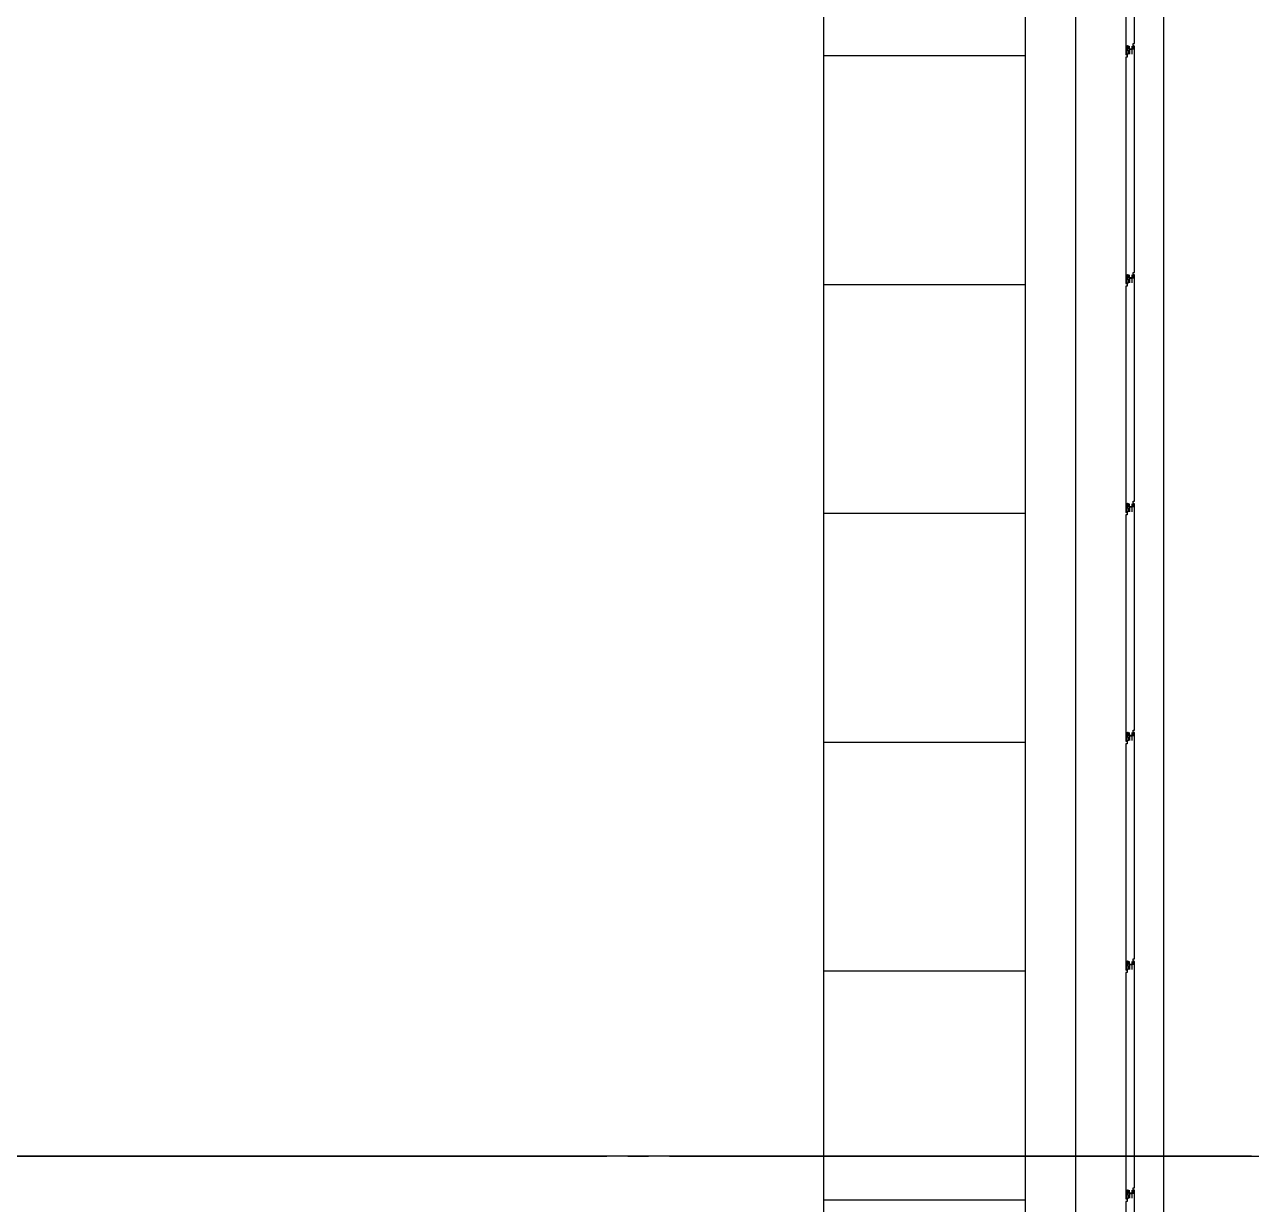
# Model space of a CAD drawing. Header units: millimetres. Extents: x -192235 to 515711, y 45168 to 947868.
# Drawn here: x 95123 to 100000, y 466508 to 471200 of the extents above; entities that cross this region are included whole.
import ezdxf

# ---------------------------------------------------------------- set-up
doc = ezdxf.new("R2010")
doc.units = ezdxf.units.MM
doc.header["$LTSCALE"] = 1000
doc.header["$PDMODE"] = 1
doc.linetypes.add('TPH12-SEC-@20-1$0$CENTERK5', pattern=[6.916, 6.667, -0.083, 0.083, -0.083])
for name, color, linetype in [('TPH12-SEC-@20-1$0$A-DIM', 7, 'Continuous'), ('TPH12-SEC-@20-1$0$H-SIN', 252, 'TPH12-SEC-@20-1$0$CENTERK5'), ('TPH12-SEC-@20-1$0$MEJI', 252, 'Continuous'), ('TPH12-SEC-@20-1$0$SIAGE1', 252, 'Continuous'), ('TPH12-SEC-@20-1$0$SIAGE2', 252, 'Continuous'), ('TPH12-SEC-@20-1$0$STEEL3', 252, 'Continuous'), ('TPH12-SEC-@20-1$0$SUGATA3', 252, 'Continuous')]:
    doc.layers.add(name, color=color, linetype=linetype)
doc.styles.add('TPH12-SEC-@20-1$0$STANDARD', font='txt')
doc.dimstyles.new('TPH12-SEC-@20-1$0$生成的_樣式__6', dxfattribs={"dimtxt": 60, "dimasz": 30.4, "dimexe": 0.18, "dimexo": 0.0625, "dimgap": 0, "dimtad": 1, "dimdec": 1, "dimzin": 0, "dimdsep": 46, "dimtxsty": 'TPH12-SEC-@20-1$0$STANDARD', "dimblk": 'TPH12-SEC-@20-1$0$ARROWHEAD_6', "dimblk1": 'TPH12-SEC-@20-1$0$ARROWHEAD_6', "dimblk2": 'TPH12-SEC-@20-1$0$ARROWHEAD_6', "dimcen": 0.09, "dimclrd": 12, "dimclre": 12, "dimclrt": 3, "dimazin": 0, "dimtfac": 1, "dimtdec": 4, "dimtmove": 0, "dimatfit": 3, "dimfxl": 1, "dimtolj": 1, "dimtzin": 0, "dimarcsym": 0})

# ---------------------------------------------------------------- blocks, each defined once
blk = doc.blocks.new('TPH12-SEC-@20-1$0$$ISO-BL35900')
at = {"layer": 'TPH12-SEC-@20-1$0$SIAGE1'}
blk.add_lwpolyline([(-17, 917.4), (-17, 936.5, -0.414214), (-16.5, 937), (-11, 937), (-10.1, 948.2, -0.376614), (-8, 950, -0.414214), (-6, 948), (-6, 933.5, -0.414214), (-6.5, 933), (-10, 933), (-10, 917), (-6.5, 917, -0.414214), (-6, 916.5), (-6, 905), (-0.5, 905, -0.414214), (0, 904.5), (0, 7.5, -1), (-5, 7.5), (-5, 40), (-11, 40), (-11.7, 30.8, -0.391902), (-13.7, 29), (-13.8, 29, -0.414214), (-15.8, 31), (-15.8, 39.1)], format="xyb", dxfattribs=at)
at = {"layer": 'TPH12-SEC-@20-1$0$SIAGE2'}
for p, q in [((-16.5, 937), (-25.5, 937)), ((-13.8, 29), (-27, 29))]:
    blk.add_line(p, q, dxfattribs=at)
at = {"layer": 'TPH12-SEC-@20-1$0$SIAGE2', "color": 7}
blk.add_lwpolyline([(-25, 39.1), (-25, 31, -0.414214), (-27, 29), (-27.2, 29, -0.383541), (-29.2, 30.8), (-30, 38.7), (-30, 49), (-34.5, 49, -0.414214), (-35, 49.5), (-35, 948, -1), (-31, 948), (-31, 937), (-25.5, 937, -0.414214), (-25, 936.5), (-25, 917.4)], format="xyb", dxfattribs=at)
blk = doc.blocks.new('TPH12-SEC-@20-1$0$ARROWHEAD_6')
at = {"color": 0, "linetype": 'Continuous', "lineweight": 0}
for p, q in [((0, 0), (-1, 0)), ((-0.5, -0.5), (0.5, 0.5))]:
    blk.add_line(p, q, dxfattribs=at)
blk = doc.blocks.new('*D975')
at = {"layer": 'DEFPOINTS', "color": 0, "linetype": 'Continuous', "transparency": 16777216}
for p in [(-14703.1, 13500), (-980.9, 13500), (1136, 10750)]:
    blk.add_point(p, dxfattribs=at)
at = {"layer": 'TPH12-SEC-@20-1$0$A-DIM', "color": 12, "linetype": 'Continuous', "lineweight": -2, "transparency": 16777216}
for p, q in [((-980.9, 13500), (-14703.2, 13500)), ((-14703.1, 13469.6), (-14703.1, 13000)), ((-14703.1, 10780.4), (-14703.1, 11250)), ((1136, 10750), (-14703.2, 10750))]:
    blk.add_line(p, q, dxfattribs=at)
at = {"layer": 'TPH12-SEC-@20-1$0$A-DIM', "color": 12, "linetype": 'Continuous', "lineweight": -2, "transparency": 16777216, "xscale": 30.40000000000001, "yscale": 30.40000000000001, "zscale": 30.40000000000001}
for p, rotation in [((-14703.1, 13500), 90), ((-14703.1, 10750), 270)]:
    blk.add_blockref('TPH12-SEC-@20-1$0$ARROWHEAD_6', p, dxfattribs=dict(at, rotation=rotation))
at = {"layer": 'TPH12-SEC-@20-1$0$A-DIM', "color": 3, "linetype": 'Continuous', "lineweight": 0, "transparency": 16777216, "insert": (-14703.1, 12125), "char_height": 500, "attachment_point": 5, "rotation": 90, "style": 'TPH12-SEC-@20-1$0$STANDARD'}
blk.add_mtext('\\A1;2750', dxfattribs=at)
blk = doc.blocks.new('*D976')
at = {"layer": 'DEFPOINTS', "color": 0, "linetype": 'Continuous', "transparency": 16777216}
for p in [(-14703.1, 18750), (-729.5, 18750), (1136, 13500)]:
    blk.add_point(p, dxfattribs=at)
at = {"layer": 'TPH12-SEC-@20-1$0$A-DIM', "color": 12, "linetype": 'Continuous', "lineweight": -2, "transparency": 16777216}
for p, q in [((-729.6, 18750), (-14703.2, 18750)), ((-14703.1, 18719.6), (-14703.1, 17000)), ((-14703.1, 13530.4), (-14703.1, 15250)), ((1136, 13500), (-14703.2, 13500))]:
    blk.add_line(p, q, dxfattribs=at)
at = {"layer": 'TPH12-SEC-@20-1$0$A-DIM', "color": 12, "linetype": 'Continuous', "lineweight": -2, "transparency": 16777216, "xscale": 30.40000000000001, "yscale": 30.40000000000001, "zscale": 30.40000000000001}
for p, rotation in [((-14703.1, 18750), 90), ((-14703.1, 13500), 270)]:
    blk.add_blockref('TPH12-SEC-@20-1$0$ARROWHEAD_6', p, dxfattribs=dict(at, rotation=rotation))
at = {"layer": 'TPH12-SEC-@20-1$0$A-DIM', "color": 3, "linetype": 'Continuous', "lineweight": 0, "transparency": 16777216, "insert": (-14703.1, 16125), "char_height": 500, "attachment_point": 5, "rotation": 90, "style": 'TPH12-SEC-@20-1$0$STANDARD'}
blk.add_mtext('\\A1;5250', dxfattribs=at)
blk = doc.blocks.new('TPH12-SEC-@20-1$0$A$C4f7a54e3')
at = {"layer": 'TPH12-SEC-@20-1$0$A-DIM', "color": 12, "linetype": 'Continuous', "lineweight": 0}
for base, p1, p2, picture, middle in [((-14703.1, 18750), (1136, 13500), (-729.5, 18750), '*D976', (-14703.1, 16125)), ((-14703.1, 13500), (1136, 10750), (-980.9, 13500), '*D975', (-14703.1, 12125))]:
    dim = blk.add_linear_dim(base=base, p1=p1, p2=p2, angle=90, dimstyle='TPH12-SEC-@20-1$0$生成的_樣式__6', override={"dimtxt": 500, "dimdec": 0}, dxfattribs=at)
    dim.commit()
    dim.dimension.update_dxf_attribs({"geometry": picture, "text_midpoint": middle, "dimtype": 128, "text_rotation": 90})
blk = doc.blocks.new('TPH12-SEC-@20-1')
at = {"layer": 'TPH12-SEC-@20-1$0$H-SIN'}
blk.add_line((83854.8, 466700), (201769.6, 466700), dxfattribs=at)
at = {"layer": 'TPH12-SEC-@20-1$0$MEJI'}
for p, q in [((99100, 471075), (98300, 471075)), ((99100, 470165), (98300, 470165)), ((99100, 469255), (98300, 469255)), ((99100, 468345), (98300, 468345)), ((99100, 467435), (98300, 467435)), ((99100, 466525), (98300, 466525))]:
    blk.add_line(p, q, dxfattribs=at)
at = {"layer": 'TPH12-SEC-@20-1$0$STEEL3'}
blk.add_line((99650, 474650), (99650, 463950), dxfattribs=at)
at = {"layer": 'TPH12-SEC-@20-1$0$SUGATA3'}
for p, q in [((98300, 464275), (98300, 479275)), ((99100, 473300), (99100, 454351.3)), ((99300, 473300), (99300, 454350))]:
    blk.add_line(p, q, dxfattribs=at)
at = {"layer": 'TPH12-SEC-@20-1$0$SIAGE1', "xscale": -1}
for p in [(99500, 471075), (99500, 470165), (99500, 469255), (99500, 468345), (99500, 467435), (99500, 466525), (99500, 465615)]:
    blk.add_blockref('TPH12-SEC-@20-1$0$$ISO-BL35900', p, dxfattribs=at)
blk.add_blockref('TPH12-SEC-@20-1$0$A$C4f7a54e3', (98864, 453200))

msp = doc.modelspace()

# ---------------------------------------------------------------- block references
msp.add_blockref('TPH12-SEC-@20-1', (0, 0))

doc.saveas('drawing.dxf')
